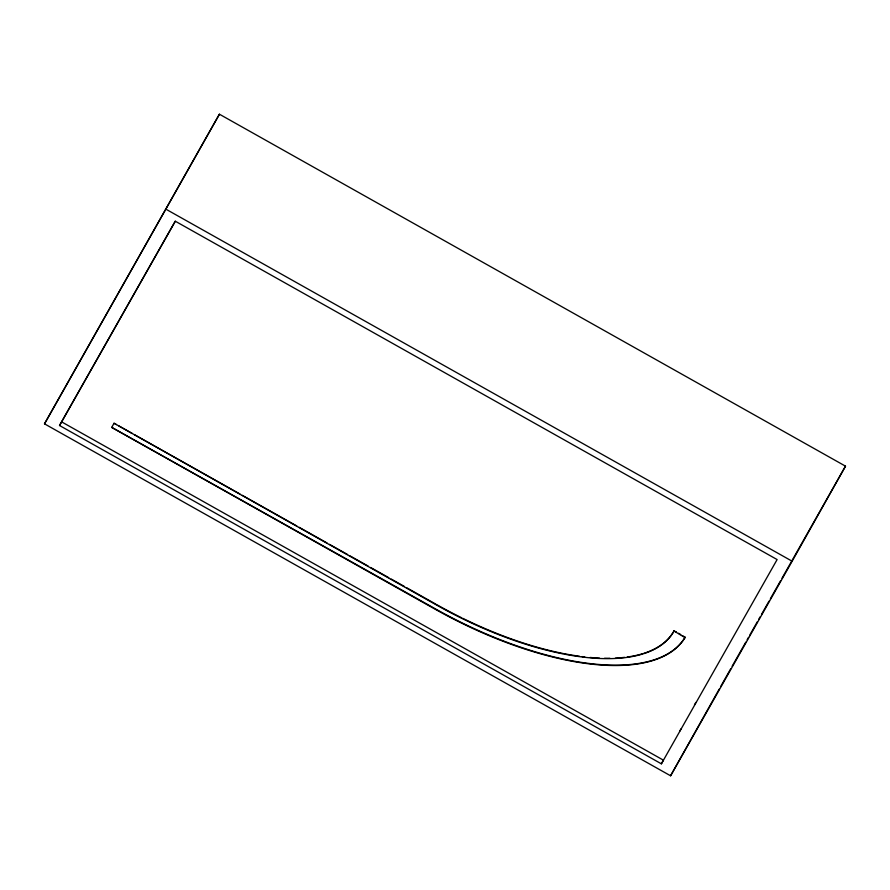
<?xml version="1.0" encoding="UTF-8"?>
<svg xmlns="http://www.w3.org/2000/svg" width="890" height="890" viewBox="0 0 890 890"><rect width="100%" height="100%" fill="white"/><g stroke="black" fill="none" stroke-linecap="round" stroke-linejoin="round"><path stroke-width="1.33" d="M44.5 423.84L219.418 114.209L845.5 466.16L792.156 561.223L670.582 775.791L44.5 423.84L219.418 114.209M59.53 425.509L175.274 221.198L777.115 559.565L661.381 763.831L59.53 425.509L175.274 221.232M111.706 427.389L435.054 608.671A231.7 98.657 29.3 0 0 685.155 637.24L684.944 637.607A231.7 98.657 29.3 0 1 434.843 609.038L111.706 427.389L114.053 423.251L116.468 424.608M114.053 423.251L436.979 605.267A218.907 93.205 29.3 0 0 674.008 630.988L684.944 637.607M436.979 605.267L437.19 604.9A218.907 93.205 29.3 0 0 461.365 617.649M674.008 630.988L676.4 631.944M661.381 763.831L663.428 760.171L61.588 421.849M679.626 731.313L680.984 728.91M694.478 704.847L695.835 702.444M670.582 775.791L719.198 689.149M720.555 686.746L730.757 668.679M732.125 666.265L745.787 642.157M747.155 639.743L748.512 637.329M749.881 634.926L757.39 621.665M758.758 619.251L760.127 616.837M761.495 614.434L769.005 601.173M770.373 598.759L780.619 580.681M781.987 578.266L845.5 466.16M166.074 209.272L792.156 561.223M118.893 425.965L132.21 433.452M134.624 434.81L239.922 494.006M242.336 495.363L296.804 525.979M299.218 527.336L327.053 542.989M329.478 544.346L347.634 554.559M350.048 555.916L368.204 566.118M370.629 567.486L388.774 577.688M391.2 579.045L404.516 586.532M406.93 587.89L435.978 604.221M678.592 633.268L680.783 634.592M682.964 635.916L685.155 637.24M674.22 630.621A218.907 93.205 29.3 0 1 643.692 653.382M642.335 653.805A218.907 93.205 29.3 0 1 627.283 657.009M624.658 657.343A218.907 93.205 29.3 0 1 615.424 658.099M609.884 658.266A218.907 93.205 29.3 0 1 604.544 658.255M599.415 658.088A218.907 93.205 29.3 0 1 590.137 657.454M584.763 656.909A218.907 93.205 29.3 0 1 582.16 656.598M579.524 656.253A218.907 93.205 29.3 0 1 564.649 653.794M563.27 653.527A218.907 93.205 29.3 0 1 462.578 618.25"/></g></svg>
